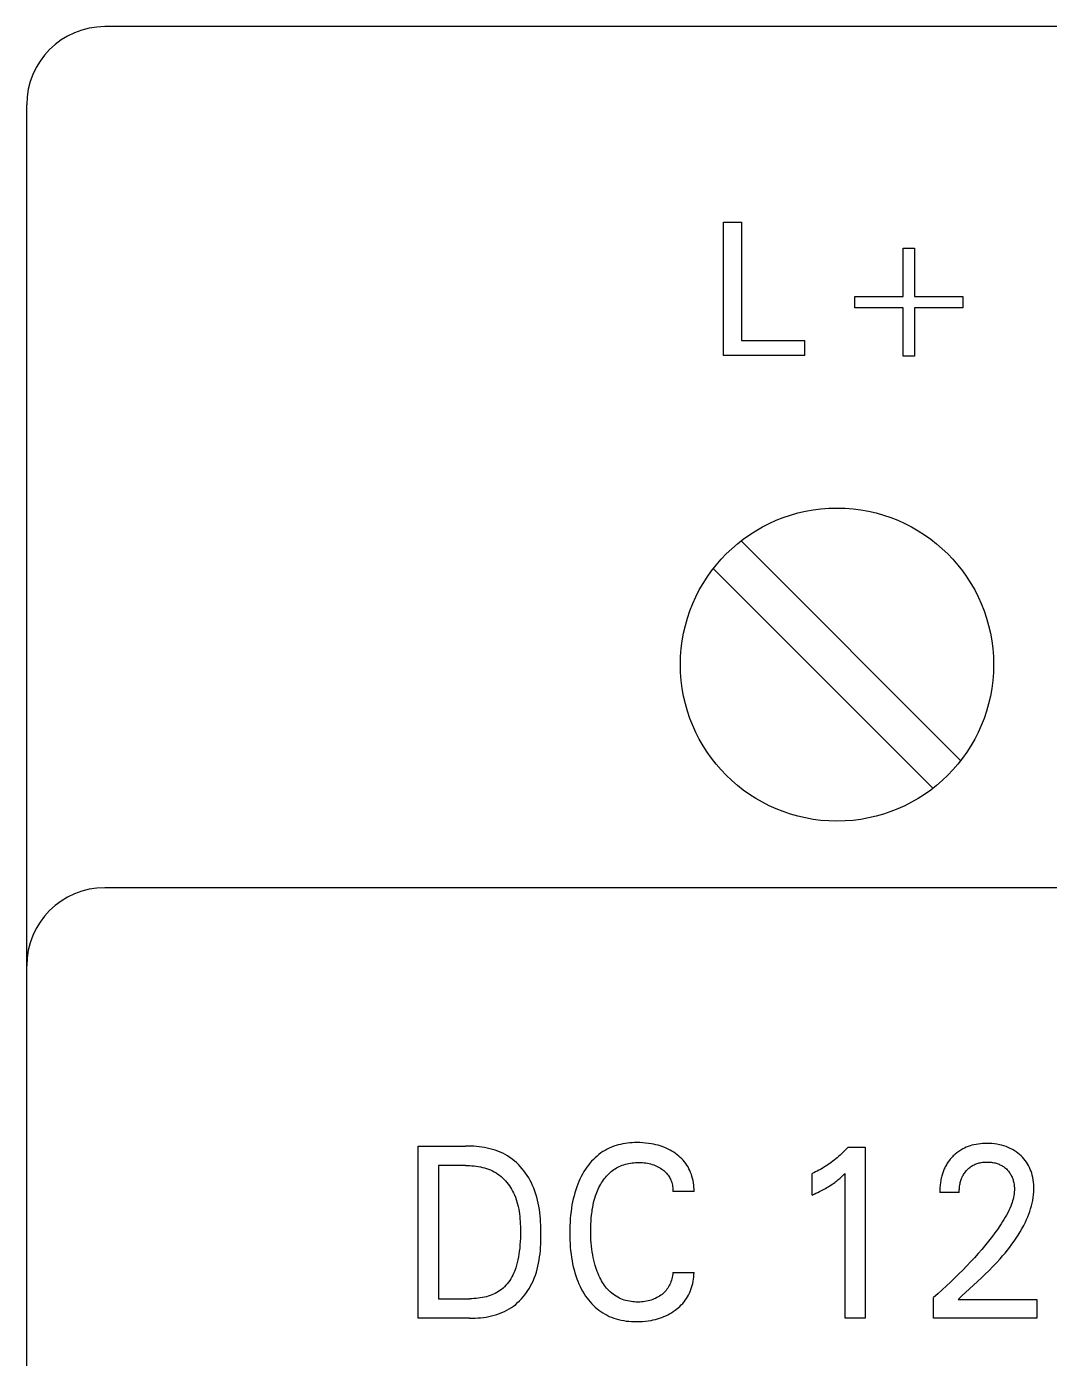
# Model space of a CAD drawing. Extents: x 0 to 420, y 0 to 297.
# Drawn here: x 136.8 to 149.86, y 236.66 to 253.67 of the extents above; entities that cross this region are included whole.
import ezdxf

# ---------------------------------------------------------------- set-up
doc = ezdxf.new("R2010")
doc.units = 0
doc.header["$LTSCALE"] = 23.1
doc.layers.add('10000_FRONT', color=7, linetype='CONTINUOUS')

msp = doc.modelspace()

# ---------------------------------------------------------------- linework, layer by layer
at = {"layer": '10000_FRONT', "color": 7, "linetype": 'CONTINUOUS'}
for p, q in [((207.298, 253.673), (137.798, 253.673)), ((136.798, 164.673), (136.798, 252.673)), ((145.698, 249.473), (145.698, 251.173)), ((145.698, 251.173), (145.93, 251.173)), ((145.93, 251.173), (145.93, 249.665)), ((147.992, 250.224), (147.992, 250.843)), ((147.992, 250.843), (148.136, 250.843)), ((148.136, 250.843), (148.136, 250.224)), ((147.374, 250.08), (147.374, 250.224)), ((147.374, 250.224), (147.992, 250.224)), ((148.136, 250.224), (148.754, 250.224)), ((148.754, 250.224), (148.754, 250.08)), ((147.992, 250.08), (147.374, 250.08)), ((147.992, 249.462), (147.992, 250.08)), ((148.136, 250.08), (148.136, 249.462)), ((148.754, 250.08), (148.136, 250.08)), ((145.93, 249.665), (146.733, 249.665)), ((146.733, 249.665), (146.733, 249.473)), ((146.733, 249.473), (145.698, 249.473)), ((148.136, 249.462), (147.992, 249.462)), ((148.727, 244.297), (145.922, 247.102)), ((145.569, 246.748), (148.373, 243.944)), ((207.298, 242.673), (137.798, 242.673)), ((141.798, 237.173), (141.798, 239.373)), ((141.798, 239.373), (142.404, 239.373)), ((142.438, 239.372), (142.404, 239.373)), ((142.473, 239.371), (142.438, 239.372)), ((142.508, 239.369), (142.473, 239.371)), ((142.543, 239.366), (142.508, 239.369)), ((142.578, 239.363), (142.543, 239.366)), ((144.297, 239.369), (144.268, 239.358)), ((144.326, 239.379), (144.297, 239.369)), ((144.355, 239.387), (144.326, 239.379)), ((144.384, 239.394), (144.355, 239.387)), ((144.413, 239.4), (144.384, 239.394)), ((144.442, 239.405), (144.413, 239.4)), ((144.472, 239.409), (144.442, 239.405)), ((144.501, 239.412), (144.472, 239.409)), ((144.531, 239.414), (144.501, 239.412)), ((144.561, 239.416), (144.531, 239.414)), ((144.591, 239.416), (144.561, 239.416)), ((144.628, 239.416), (144.591, 239.416)), ((144.666, 239.414), (144.628, 239.416)), ((144.704, 239.411), (144.666, 239.414)), ((144.741, 239.407), (144.704, 239.411)), ((144.778, 239.401), (144.741, 239.407)), ((144.806, 239.395), (144.778, 239.401)), ((144.834, 239.389), (144.806, 239.395)), ((144.862, 239.382), (144.834, 239.389)), ((144.889, 239.374), (144.862, 239.382)), ((144.917, 239.365), (144.889, 239.374)), ((148.824, 239.366), (148.8, 239.357)), ((148.848, 239.374), (148.824, 239.366)), ((148.872, 239.382), (148.848, 239.374)), ((148.897, 239.388), (148.872, 239.382)), ((148.924, 239.393), (148.897, 239.388)), ((148.951, 239.398), (148.924, 239.393)), ((148.979, 239.401), (148.951, 239.398)), ((149.006, 239.404), (148.979, 239.401)), ((149.034, 239.405), (149.006, 239.404)), ((149.062, 239.405), (149.034, 239.405)), ((149.094, 239.405), (149.062, 239.405)), ((149.126, 239.403), (149.094, 239.405)), ((149.159, 239.4), (149.126, 239.403)), ((149.191, 239.396), (149.159, 239.4)), ((149.223, 239.39), (149.191, 239.396)), ((149.251, 239.383), (149.223, 239.39)), ((149.28, 239.375), (149.251, 239.383)), ((149.308, 239.366), (149.28, 239.375)), ((149.335, 239.355), (149.308, 239.366)), ((142.612, 239.358), (142.578, 239.363)), ((142.647, 239.352), (142.612, 239.358)), ((142.681, 239.346), (142.647, 239.352)), ((142.715, 239.338), (142.681, 239.346)), ((142.749, 239.329), (142.715, 239.338)), ((142.782, 239.318), (142.749, 239.329)), ((142.815, 239.307), (142.782, 239.318)), ((142.847, 239.294), (142.815, 239.307)), ((142.878, 239.28), (142.847, 239.294)), ((142.909, 239.264), (142.878, 239.28)), ((142.939, 239.247), (142.909, 239.264)), ((142.969, 239.228), (142.939, 239.247)), ((142.998, 239.207), (142.969, 239.228)), ((143.026, 239.185), (142.998, 239.207)), ((144.036, 239.201), (144.014, 239.178)), ((144.059, 239.224), (144.036, 239.201)), ((144.083, 239.245), (144.059, 239.224)), ((144.108, 239.265), (144.083, 239.245)), ((144.133, 239.284), (144.108, 239.265)), ((144.158, 239.301), (144.133, 239.284)), ((144.185, 239.317), (144.158, 239.301)), ((144.212, 239.332), (144.185, 239.317)), ((144.24, 239.345), (144.212, 239.332)), ((144.268, 239.358), (144.24, 239.345)), ((144.943, 239.355), (144.917, 239.365)), ((144.968, 239.344), (144.943, 239.355)), ((144.993, 239.333), (144.968, 239.344)), ((145.017, 239.32), (144.993, 239.333)), ((145.04, 239.307), (145.017, 239.32)), ((145.063, 239.293), (145.04, 239.307)), ((145.086, 239.278), (145.063, 239.293)), ((145.107, 239.262), (145.086, 239.278)), ((145.127, 239.245), (145.107, 239.262)), ((145.147, 239.228), (145.127, 239.245)), ((145.166, 239.209), (145.147, 239.228)), ((145.184, 239.19), (145.166, 239.209)), ((147.132, 239.208), (147.113, 239.193)), ((147.15, 239.224), (147.132, 239.208)), ((147.168, 239.24), (147.15, 239.224)), ((147.187, 239.256), (147.168, 239.24)), ((147.205, 239.273), (147.187, 239.256)), ((147.222, 239.289), (147.205, 239.273)), ((147.24, 239.307), (147.222, 239.289)), ((147.257, 239.324), (147.24, 239.307)), ((147.274, 239.342), (147.257, 239.324)), ((147.29, 239.36), (147.274, 239.342)), ((147.29, 239.36), (147.507, 239.36)), ((147.507, 239.36), (147.507, 237.173)), ((148.595, 239.204), (148.586, 239.192)), ((148.604, 239.215), (148.595, 239.204)), ((148.614, 239.225), (148.604, 239.215)), ((148.624, 239.236), (148.614, 239.225)), ((148.634, 239.246), (148.624, 239.236)), ((148.645, 239.257), (148.634, 239.246)), ((148.656, 239.267), (148.645, 239.257)), ((148.679, 239.286), (148.656, 239.267)), ((148.703, 239.303), (148.679, 239.286)), ((148.728, 239.32), (148.703, 239.303)), ((148.754, 239.335), (148.728, 239.32)), ((148.777, 239.346), (148.754, 239.335)), ((148.8, 239.357), (148.777, 239.346)), ((149.362, 239.343), (149.335, 239.355)), ((149.388, 239.33), (149.362, 239.343)), ((149.412, 239.316), (149.388, 239.33)), ((149.436, 239.3), (149.412, 239.316)), ((149.459, 239.283), (149.436, 239.3)), ((149.481, 239.265), (149.459, 239.283)), ((149.5, 239.248), (149.481, 239.265)), ((149.518, 239.229), (149.5, 239.248)), ((149.536, 239.21), (149.518, 239.229)), ((149.552, 239.189), (149.536, 239.21)), ((142.059, 239.123), (142.059, 237.422)), ((142.404, 239.123), (142.059, 239.123)), ((142.404, 239.123), (142.431, 239.123)), ((142.431, 239.123), (142.458, 239.122)), ((142.458, 239.122), (142.485, 239.12)), ((142.485, 239.12), (142.512, 239.118)), ((142.512, 239.118), (142.539, 239.115)), ((142.539, 239.115), (142.566, 239.111)), ((142.566, 239.111), (142.593, 239.106)), ((142.593, 239.106), (142.619, 239.1)), ((142.619, 239.1), (142.646, 239.093)), ((142.646, 239.093), (142.672, 239.085)), ((142.672, 239.085), (142.697, 239.076)), ((142.697, 239.076), (142.722, 239.067)), ((142.722, 239.067), (142.747, 239.056)), ((142.747, 239.056), (142.77, 239.043)), ((142.77, 239.043), (142.794, 239.03)), ((142.794, 239.03), (142.815, 239.015)), ((143.053, 239.161), (143.026, 239.185)), ((143.078, 239.136), (143.053, 239.161)), ((143.103, 239.11), (143.078, 239.136)), ((143.127, 239.083), (143.103, 239.11)), ((143.149, 239.055), (143.127, 239.083)), ((143.171, 239.026), (143.149, 239.055)), ((143.191, 238.996), (143.171, 239.026)), ((143.916, 239.046), (143.898, 239.015)), ((143.935, 239.076), (143.916, 239.046)), ((143.954, 239.103), (143.935, 239.076)), ((143.973, 239.129), (143.954, 239.103)), ((143.993, 239.154), (143.973, 239.129)), ((144.014, 239.178), (143.993, 239.154)), ((144.233, 239.019), (144.249, 239.033)), ((144.249, 239.033), (144.265, 239.047)), ((144.265, 239.047), (144.281, 239.06)), ((144.281, 239.06), (144.297, 239.071)), ((144.297, 239.071), (144.314, 239.082)), ((144.314, 239.082), (144.332, 239.093)), ((144.332, 239.093), (144.349, 239.102)), ((144.349, 239.102), (144.367, 239.111)), ((144.367, 239.111), (144.386, 239.119)), ((144.386, 239.119), (144.405, 239.127)), ((144.405, 239.127), (144.424, 239.133)), ((144.424, 239.133), (144.445, 239.14)), ((144.445, 239.14), (144.466, 239.145)), ((144.466, 239.145), (144.487, 239.15)), ((144.487, 239.15), (144.509, 239.154)), ((144.509, 239.154), (144.53, 239.157)), ((144.53, 239.157), (144.552, 239.159)), ((144.552, 239.159), (144.574, 239.161)), ((144.574, 239.161), (144.596, 239.162)), ((144.596, 239.162), (144.618, 239.162)), ((144.618, 239.162), (144.64, 239.162)), ((144.64, 239.162), (144.662, 239.161)), ((144.662, 239.161), (144.684, 239.159)), ((144.684, 239.159), (144.706, 239.156)), ((144.706, 239.156), (144.728, 239.153)), ((144.728, 239.153), (144.748, 239.149)), ((144.748, 239.149), (144.768, 239.144)), ((144.768, 239.144), (144.787, 239.138)), ((144.787, 239.138), (144.807, 239.132)), ((144.807, 239.132), (144.826, 239.125)), ((144.826, 239.125), (144.844, 239.117)), ((144.844, 239.117), (144.861, 239.108)), ((144.861, 239.108), (144.878, 239.099)), ((144.878, 239.099), (144.895, 239.089)), ((144.895, 239.089), (144.911, 239.078)), ((144.911, 239.078), (144.923, 239.069)), ((144.923, 239.069), (144.936, 239.059)), ((144.936, 239.059), (144.948, 239.048)), ((144.948, 239.048), (144.959, 239.037)), ((144.959, 239.037), (144.97, 239.026)), ((144.97, 239.026), (144.98, 239.014)), ((145.201, 239.17), (145.184, 239.19)), ((145.217, 239.149), (145.201, 239.17)), ((145.231, 239.128), (145.217, 239.149)), ((145.245, 239.106), (145.231, 239.128)), ((145.257, 239.083), (145.245, 239.106)), ((145.268, 239.06), (145.257, 239.083)), ((145.278, 239.036), (145.268, 239.06)), ((145.288, 239.011), (145.278, 239.036)), ((146.853, 239.032), (146.832, 239.022)), ((146.874, 239.042), (146.853, 239.032)), ((146.895, 239.052), (146.874, 239.042)), ((146.916, 239.063), (146.895, 239.052)), ((146.937, 239.075), (146.916, 239.063)), ((146.957, 239.086), (146.937, 239.075)), ((146.977, 239.098), (146.957, 239.086)), ((146.997, 239.111), (146.977, 239.098)), ((147.017, 239.124), (146.997, 239.111)), ((147.037, 239.137), (147.017, 239.124)), ((147.056, 239.151), (147.037, 239.137)), ((147.075, 239.164), (147.056, 239.151)), ((147.094, 239.179), (147.075, 239.164)), ((147.113, 239.193), (147.094, 239.179)), ((148.499, 239.031), (148.495, 239.017)), ((148.504, 239.044), (148.499, 239.031)), ((148.508, 239.057), (148.504, 239.044)), ((148.514, 239.07), (148.508, 239.057)), ((148.519, 239.082), (148.514, 239.07)), ((148.525, 239.095), (148.519, 239.082)), ((148.531, 239.107), (148.525, 239.095)), ((148.538, 239.12), (148.531, 239.107)), ((148.545, 239.132), (148.538, 239.12)), ((148.552, 239.145), (148.545, 239.132)), ((148.56, 239.157), (148.552, 239.145)), ((148.568, 239.169), (148.56, 239.157)), ((148.577, 239.181), (148.568, 239.169)), ((148.586, 239.192), (148.577, 239.181)), ((148.772, 239.021), (148.78, 239.032)), ((148.78, 239.032), (148.788, 239.043)), ((148.788, 239.043), (148.797, 239.054)), ((148.797, 239.054), (148.806, 239.064)), ((148.806, 239.064), (148.815, 239.073)), ((148.815, 239.073), (148.825, 239.083)), ((148.825, 239.083), (148.834, 239.091)), ((148.834, 239.091), (148.845, 239.1)), ((148.845, 239.1), (148.855, 239.108)), ((148.855, 239.108), (148.866, 239.115)), ((148.866, 239.115), (148.877, 239.122)), ((148.877, 239.122), (148.889, 239.128)), ((148.889, 239.128), (148.901, 239.134)), ((148.901, 239.134), (148.913, 239.14)), ((148.913, 239.14), (148.925, 239.145)), ((148.925, 239.145), (148.937, 239.149)), ((148.937, 239.149), (148.95, 239.153)), ((148.95, 239.153), (148.963, 239.157)), ((148.963, 239.157), (148.977, 239.16)), ((148.977, 239.16), (148.991, 239.163)), ((148.991, 239.163), (149.005, 239.165)), ((149.005, 239.165), (149.019, 239.166)), ((149.019, 239.166), (149.033, 239.167)), ((149.033, 239.167), (149.047, 239.168)), ((149.047, 239.168), (149.062, 239.168)), ((149.062, 239.168), (149.075, 239.168)), ((149.075, 239.168), (149.089, 239.168)), ((149.089, 239.168), (149.103, 239.167)), ((149.103, 239.167), (149.117, 239.165)), ((149.117, 239.165), (149.131, 239.164)), ((149.131, 239.164), (149.144, 239.161)), ((149.144, 239.161), (149.158, 239.159)), ((149.158, 239.159), (149.17, 239.156)), ((149.17, 239.156), (149.183, 239.152)), ((149.183, 239.152), (149.195, 239.148)), ((149.195, 239.148), (149.207, 239.144)), ((149.207, 239.144), (149.218, 239.14)), ((149.218, 239.14), (149.23, 239.134)), ((149.23, 239.134), (149.241, 239.129)), ((149.241, 239.129), (149.252, 239.123)), ((149.252, 239.123), (149.263, 239.117)), ((149.263, 239.117), (149.273, 239.11)), ((149.273, 239.11), (149.283, 239.103)), ((149.283, 239.103), (149.293, 239.096)), ((149.293, 239.096), (149.302, 239.088)), ((149.302, 239.088), (149.311, 239.08)), ((149.311, 239.08), (149.321, 239.07)), ((149.321, 239.07), (149.33, 239.061)), ((149.33, 239.061), (149.338, 239.051)), ((149.338, 239.051), (149.347, 239.04)), ((149.347, 239.04), (149.354, 239.03)), ((149.354, 239.03), (149.362, 239.019)), ((149.568, 239.168), (149.552, 239.189)), ((149.582, 239.147), (149.568, 239.168)), ((149.595, 239.123), (149.582, 239.147)), ((149.607, 239.1), (149.595, 239.123)), ((149.617, 239.075), (149.607, 239.1)), ((149.627, 239.05), (149.617, 239.075)), ((149.635, 239.025), (149.627, 239.05)), ((142.815, 239.015), (142.837, 239)), ((142.837, 239), (142.857, 238.984)), ((142.857, 238.984), (142.877, 238.966)), ((142.877, 238.966), (142.895, 238.947)), ((142.895, 238.947), (142.913, 238.928)), ((142.913, 238.928), (142.931, 238.908)), ((142.931, 238.908), (142.947, 238.887)), ((142.947, 238.887), (142.963, 238.865)), ((142.963, 238.865), (142.977, 238.843)), ((143.21, 238.965), (143.191, 238.996)), ((143.228, 238.934), (143.21, 238.965)), ((143.245, 238.902), (143.228, 238.934)), ((143.26, 238.87), (143.245, 238.902)), ((143.276, 238.833), (143.26, 238.87)), ((143.837, 238.885), (143.824, 238.852)), ((143.85, 238.918), (143.837, 238.885)), ((143.865, 238.951), (143.85, 238.918)), ((143.881, 238.983), (143.865, 238.951)), ((143.898, 239.015), (143.881, 238.983)), ((144.108, 238.843), (144.119, 238.863)), ((144.119, 238.863), (144.13, 238.884)), ((144.13, 238.884), (144.142, 238.903)), ((144.142, 238.903), (144.153, 238.921)), ((144.153, 238.921), (144.165, 238.939)), ((144.165, 238.939), (144.177, 238.956)), ((144.177, 238.956), (144.191, 238.972)), ((144.191, 238.972), (144.204, 238.989)), ((144.204, 238.989), (144.219, 239.004)), ((144.219, 239.004), (144.233, 239.019)), ((144.98, 239.014), (144.99, 239.002)), ((144.99, 239.002), (144.999, 238.989)), ((144.999, 238.989), (145.007, 238.976)), ((145.007, 238.976), (145.014, 238.962)), ((145.014, 238.962), (145.021, 238.949)), ((145.021, 238.949), (145.027, 238.935)), ((145.027, 238.935), (145.033, 238.92)), ((145.033, 238.92), (145.037, 238.905)), ((145.037, 238.905), (145.042, 238.889)), ((145.042, 238.889), (145.046, 238.873)), ((145.046, 238.873), (145.049, 238.856)), ((145.049, 238.856), (145.051, 238.84)), ((145.296, 238.987), (145.288, 239.011)), ((145.303, 238.959), (145.296, 238.987)), ((145.309, 238.931), (145.303, 238.959)), ((145.314, 238.903), (145.309, 238.931)), ((145.318, 238.874), (145.314, 238.903)), ((145.321, 238.846), (145.318, 238.874)), ((146.832, 238.747), (146.832, 239.022)), ((147.034, 238.852), (147.05, 238.862)), ((147.05, 238.862), (147.068, 238.873)), ((147.068, 238.873), (147.085, 238.884)), ((147.085, 238.884), (147.102, 238.896)), ((147.102, 238.896), (147.119, 238.908)), ((147.119, 238.908), (147.135, 238.921)), ((147.135, 238.921), (147.147, 238.93)), ((147.147, 238.93), (147.159, 238.939)), ((147.159, 238.939), (147.171, 238.949)), ((147.171, 238.949), (147.184, 238.96)), ((147.184, 238.96), (147.197, 238.971)), ((147.197, 238.971), (147.21, 238.982)), ((147.21, 238.982), (147.223, 238.995)), ((147.223, 238.995), (147.237, 239.007)), ((147.237, 239.007), (147.251, 239.02)), ((147.251, 237.173), (147.251, 239.02)), ((148.464, 238.863), (148.463, 238.846)), ((148.466, 238.88), (148.464, 238.863)), ((148.468, 238.897), (148.466, 238.88)), ((148.47, 238.913), (148.468, 238.897)), ((148.473, 238.93), (148.47, 238.913)), ((148.476, 238.947), (148.473, 238.93)), ((148.48, 238.964), (148.476, 238.947)), ((148.483, 238.977), (148.48, 238.964)), ((148.487, 238.991), (148.483, 238.977)), ((148.49, 239.004), (148.487, 238.991)), ((148.495, 239.017), (148.49, 239.004)), ((148.712, 238.843), (148.714, 238.859)), ((148.714, 238.859), (148.717, 238.875)), ((148.717, 238.875), (148.72, 238.891)), ((148.72, 238.891), (148.723, 238.905)), ((148.723, 238.905), (148.726, 238.919)), ((148.726, 238.919), (148.731, 238.933)), ((148.731, 238.933), (148.735, 238.946)), ((148.735, 238.946), (148.74, 238.96)), ((148.74, 238.96), (148.746, 238.973)), ((148.746, 238.973), (148.752, 238.986)), ((148.752, 238.986), (148.758, 238.998)), ((148.758, 238.998), (148.765, 239.01)), ((148.765, 239.01), (148.772, 239.021)), ((149.362, 239.019), (149.368, 239.007)), ((149.368, 239.007), (149.374, 238.997)), ((149.374, 238.997), (149.379, 238.986)), ((149.379, 238.986), (149.384, 238.975)), ((149.384, 238.975), (149.389, 238.964)), ((149.389, 238.964), (149.393, 238.952)), ((149.393, 238.952), (149.397, 238.941)), ((149.397, 238.941), (149.4, 238.929)), ((149.4, 238.929), (149.403, 238.917)), ((149.403, 238.917), (149.406, 238.902)), ((149.406, 238.902), (149.409, 238.887)), ((149.409, 238.887), (149.411, 238.872)), ((149.411, 238.872), (149.413, 238.856)), ((149.413, 238.856), (149.414, 238.841)), ((149.642, 238.999), (149.635, 239.025)), ((149.649, 238.97), (149.642, 238.999)), ((149.654, 238.941), (149.649, 238.97)), ((149.658, 238.911), (149.654, 238.941)), ((149.661, 238.882), (149.658, 238.911)), ((149.662, 238.852), (149.661, 238.882)), ((142.977, 238.843), (142.991, 238.821)), ((142.991, 238.821), (143.004, 238.797)), ((143.004, 238.797), (143.016, 238.774)), ((143.016, 238.774), (143.027, 238.75)), ((143.027, 238.75), (143.04, 238.72)), ((143.04, 238.72), (143.051, 238.69)), ((143.051, 238.69), (143.06, 238.66)), ((143.29, 238.795), (143.276, 238.833)), ((143.303, 238.757), (143.29, 238.795)), ((143.314, 238.719), (143.303, 238.757)), ((143.324, 238.681), (143.314, 238.719)), ((143.779, 238.698), (143.771, 238.659)), ((143.789, 238.737), (143.779, 238.698)), ((143.799, 238.776), (143.789, 238.737)), ((143.811, 238.814), (143.799, 238.776)), ((143.824, 238.852), (143.811, 238.814)), ((144.048, 238.68), (144.056, 238.708)), ((144.056, 238.708), (144.065, 238.736)), ((144.065, 238.736), (144.072, 238.758)), ((144.072, 238.758), (144.08, 238.78)), ((144.08, 238.78), (144.089, 238.801)), ((144.089, 238.801), (144.098, 238.822)), ((144.098, 238.822), (144.108, 238.843)), ((145.051, 238.84), (145.052, 238.823)), ((145.052, 238.823), (145.053, 238.806)), ((145.053, 238.806), (145.053, 238.79)), ((145.322, 238.79), (145.053, 238.79)), ((145.322, 238.818), (145.321, 238.846)), ((145.322, 238.79), (145.322, 238.818)), ((146.832, 238.747), (146.855, 238.758)), ((146.855, 238.758), (146.879, 238.769)), ((146.879, 238.769), (146.902, 238.781)), ((146.902, 238.781), (146.926, 238.792)), ((146.926, 238.792), (146.949, 238.804)), ((146.949, 238.804), (146.966, 238.813)), ((146.966, 238.813), (146.983, 238.822)), ((146.983, 238.822), (147, 238.832)), ((147, 238.832), (147.017, 238.842)), ((147.017, 238.842), (147.034, 238.852)), ((148.462, 238.829), (148.461, 238.812)), ((148.461, 238.812), (148.461, 238.795)), ((148.461, 238.795), (148.461, 238.779)), ((148.709, 238.779), (148.461, 238.779)), ((148.463, 238.846), (148.462, 238.829)), ((148.709, 238.795), (148.71, 238.811)), ((148.709, 238.779), (148.709, 238.795)), ((148.71, 238.811), (148.711, 238.827)), ((148.711, 238.827), (148.712, 238.843)), ((149.397, 238.695), (149.391, 238.672)), ((149.403, 238.717), (149.397, 238.695)), ((149.407, 238.74), (149.403, 238.717)), ((149.411, 238.763), (149.407, 238.74)), ((149.413, 238.787), (149.411, 238.763)), ((149.414, 238.81), (149.413, 238.787)), ((149.414, 238.841), (149.414, 238.825)), ((149.414, 238.825), (149.414, 238.81)), ((149.648, 238.678), (149.654, 238.714)), ((149.654, 238.714), (149.658, 238.75)), ((149.658, 238.75), (149.661, 238.786)), ((149.661, 238.786), (149.662, 238.822)), ((149.662, 238.822), (149.662, 238.852)), ((143.06, 238.66), (143.069, 238.63)), ((143.069, 238.63), (143.076, 238.599)), ((143.076, 238.599), (143.083, 238.568)), ((143.083, 238.568), (143.088, 238.537)), ((143.088, 238.537), (143.093, 238.505)), ((143.333, 238.642), (143.324, 238.681)), ((143.34, 238.603), (143.333, 238.642)), ((143.347, 238.563), (143.34, 238.603)), ((143.352, 238.523), (143.347, 238.563)), ((143.357, 238.483), (143.352, 238.523)), ((143.751, 238.535), (143.746, 238.49)), ((143.757, 238.58), (143.751, 238.535)), ((143.763, 238.62), (143.757, 238.58)), ((143.771, 238.659), (143.763, 238.62)), ((144.016, 238.511), (144.019, 238.535)), ((144.019, 238.535), (144.023, 238.564)), ((144.023, 238.564), (144.028, 238.593)), ((144.028, 238.593), (144.034, 238.622)), ((144.034, 238.622), (144.04, 238.651)), ((144.04, 238.651), (144.048, 238.68)), ((149.328, 238.518), (149.313, 238.49)), ((149.342, 238.547), (149.328, 238.518)), ((149.355, 238.576), (149.342, 238.547)), ((149.368, 238.606), (149.355, 238.576)), ((149.376, 238.628), (149.368, 238.606)), ((149.384, 238.65), (149.376, 238.628)), ((149.391, 238.672), (149.384, 238.65)), ((149.598, 238.503), (149.61, 238.538)), ((149.61, 238.538), (149.621, 238.572)), ((149.621, 238.572), (149.631, 238.608)), ((149.631, 238.608), (149.64, 238.643)), ((149.64, 238.643), (149.648, 238.678)), ((143.093, 238.505), (143.096, 238.474)), ((143.096, 238.474), (143.099, 238.442)), ((143.099, 238.442), (143.102, 238.41)), ((143.102, 238.41), (143.103, 238.378)), ((143.103, 238.378), (143.104, 238.346)), ((143.104, 238.346), (143.105, 238.315)), ((143.36, 238.443), (143.357, 238.483)), ((143.363, 238.403), (143.36, 238.443)), ((143.365, 238.362), (143.363, 238.403)), ((143.366, 238.322), (143.365, 238.362)), ((143.736, 238.354), (143.735, 238.308)), ((143.738, 238.399), (143.736, 238.354)), ((143.741, 238.445), (143.738, 238.399)), ((143.746, 238.49), (143.741, 238.445)), ((144.004, 238.336), (144.005, 238.374)), ((144.005, 238.374), (144.007, 238.412)), ((144.007, 238.412), (144.009, 238.45)), ((144.009, 238.45), (144.013, 238.488)), ((144.013, 238.488), (144.016, 238.511)), ((149.229, 238.353), (149.198, 238.308)), ((149.246, 238.38), (149.229, 238.353)), ((149.264, 238.407), (149.246, 238.38)), ((149.281, 238.434), (149.264, 238.407)), ((149.297, 238.462), (149.281, 238.434)), ((149.313, 238.49), (149.297, 238.462)), ((149.511, 238.317), (149.534, 238.359)), ((149.534, 238.359), (149.555, 238.402)), ((149.555, 238.402), (149.57, 238.436)), ((149.57, 238.436), (149.584, 238.469)), ((149.584, 238.469), (149.598, 238.503)), ((143.104, 238.197), (143.102, 238.154)), ((143.105, 238.24), (143.104, 238.197)), ((143.105, 238.315), (143.105, 238.283)), ((143.105, 238.283), (143.105, 238.24)), ((143.367, 238.281), (143.366, 238.322)), ((143.366, 238.159), (143.367, 238.2)), ((143.367, 238.241), (143.367, 238.281)), ((143.367, 238.2), (143.367, 238.241)), ((143.735, 238.308), (143.735, 238.263)), ((143.735, 238.263), (143.735, 238.217)), ((143.735, 238.217), (143.736, 238.172)), ((144.003, 238.298), (144.004, 238.336)), ((144.004, 238.258), (144.003, 238.298)), ((144.005, 238.217), (144.004, 238.258)), ((144.006, 238.176), (144.005, 238.217)), ((144.009, 238.136), (144.006, 238.176)), ((149.1, 238.178), (149.066, 238.135)), ((149.133, 238.221), (149.1, 238.178)), ((149.166, 238.264), (149.133, 238.221)), ((149.198, 238.308), (149.166, 238.264)), ((149.411, 238.156), (149.438, 238.195)), ((149.438, 238.195), (149.463, 238.235)), ((149.463, 238.235), (149.488, 238.276)), ((149.488, 238.276), (149.511, 238.317)), ((143.09, 238.026), (143.085, 237.991)), ((143.095, 238.069), (143.09, 238.026)), ((143.099, 238.111), (143.095, 238.069)), ((143.102, 238.154), (143.099, 238.111)), ((143.355, 237.997), (143.359, 238.037)), ((143.359, 238.037), (143.362, 238.078)), ((143.362, 238.078), (143.364, 238.118)), ((143.364, 238.118), (143.366, 238.159)), ((143.736, 238.172), (143.738, 238.127)), ((143.738, 238.127), (143.742, 238.082)), ((143.742, 238.082), (143.746, 238.037)), ((143.746, 238.037), (143.751, 237.992)), ((144.013, 238.095), (144.009, 238.136)), ((144.017, 238.055), (144.013, 238.095)), ((144.022, 238.019), (144.017, 238.055)), ((144.028, 237.984), (144.022, 238.019)), ((148.996, 238.052), (148.95, 237.998)), ((149.032, 238.094), (148.996, 238.052)), ((149.066, 238.135), (149.032, 238.094)), ((149.295, 238.005), (149.325, 238.042)), ((149.325, 238.042), (149.354, 238.079)), ((149.354, 238.079), (149.383, 238.117)), ((149.383, 238.117), (149.411, 238.156)), ((143.055, 237.851), (143.044, 237.817)), ((143.064, 237.886), (143.055, 237.851)), ((143.072, 237.921), (143.064, 237.886)), ((143.079, 237.956), (143.072, 237.921)), ((143.085, 237.991), (143.079, 237.956)), ((143.319, 237.799), (143.329, 237.838)), ((143.329, 237.838), (143.337, 237.877)), ((143.337, 237.877), (143.345, 237.917)), ((143.345, 237.917), (143.35, 237.957)), ((143.35, 237.957), (143.355, 237.997)), ((143.751, 237.992), (143.757, 237.947)), ((143.757, 237.947), (143.764, 237.908)), ((143.764, 237.908), (143.771, 237.869)), ((143.771, 237.869), (143.78, 237.83)), ((144.034, 237.949), (144.028, 237.984)), ((144.042, 237.914), (144.034, 237.949)), ((144.05, 237.88), (144.042, 237.914)), ((144.06, 237.845), (144.05, 237.88)), ((144.068, 237.819), (144.06, 237.845)), ((148.806, 237.842), (148.756, 237.789)), ((148.855, 237.893), (148.806, 237.842)), ((148.903, 237.946), (148.855, 237.893)), ((148.95, 237.998), (148.903, 237.946)), ((149.138, 237.832), (149.186, 237.882)), ((149.186, 237.882), (149.232, 237.933)), ((149.232, 237.933), (149.264, 237.968)), ((149.264, 237.968), (149.295, 238.005)), ((142.982, 237.678), (142.968, 237.656)), ((142.995, 237.7), (142.982, 237.678)), ((143.006, 237.722), (142.995, 237.7)), ((143.017, 237.746), (143.006, 237.722)), ((143.027, 237.769), (143.017, 237.746)), ((143.036, 237.793), (143.027, 237.769)), ((143.044, 237.817), (143.036, 237.793)), ((143.266, 237.647), (143.282, 237.685)), ((143.282, 237.685), (143.296, 237.722)), ((143.296, 237.722), (143.308, 237.76)), ((143.308, 237.76), (143.319, 237.799)), ((143.78, 237.83), (143.789, 237.792)), ((143.789, 237.792), (143.8, 237.754)), ((143.8, 237.754), (143.811, 237.716)), ((143.811, 237.716), (143.824, 237.678)), ((143.824, 237.678), (143.837, 237.645)), ((144.077, 237.794), (144.068, 237.819)), ((144.086, 237.768), (144.077, 237.794)), ((144.096, 237.743), (144.086, 237.768)), ((144.107, 237.719), (144.096, 237.743)), ((144.118, 237.694), (144.107, 237.719)), ((144.131, 237.67), (144.118, 237.694)), ((144.142, 237.65), (144.131, 237.67)), ((145.039, 237.677), (145.033, 237.658)), ((145.044, 237.697), (145.039, 237.677)), ((145.048, 237.716), (145.044, 237.697)), ((145.051, 237.736), (145.048, 237.716)), ((145.053, 237.756), (145.051, 237.736)), ((145.053, 237.756), (145.322, 237.756)), ((145.311, 237.645), (145.316, 237.673)), ((145.316, 237.673), (145.319, 237.7)), ((145.319, 237.7), (145.321, 237.728)), ((145.321, 237.728), (145.322, 237.756)), ((148.654, 237.687), (148.602, 237.636)), ((148.705, 237.738), (148.654, 237.687)), ((148.756, 237.789), (148.705, 237.738)), ((148.942, 237.641), (148.992, 237.688)), ((148.992, 237.688), (149.041, 237.736)), ((149.041, 237.736), (149.09, 237.784)), ((149.09, 237.784), (149.138, 237.832)), ((142.802, 237.501), (142.782, 237.49)), ((142.823, 237.513), (142.802, 237.501)), ((142.842, 237.526), (142.823, 237.513)), ((142.863, 237.542), (142.842, 237.526)), ((142.883, 237.558), (142.863, 237.542)), ((142.902, 237.576), (142.883, 237.558)), ((142.92, 237.595), (142.902, 237.576)), ((142.937, 237.614), (142.92, 237.595)), ((142.953, 237.635), (142.937, 237.614)), ((142.968, 237.656), (142.953, 237.635)), ((143.161, 237.473), (143.181, 237.5)), ((143.181, 237.5), (143.201, 237.528)), ((143.201, 237.528), (143.219, 237.557)), ((143.219, 237.557), (143.235, 237.587)), ((143.235, 237.587), (143.251, 237.617)), ((143.251, 237.617), (143.266, 237.647)), ((143.837, 237.645), (143.851, 237.612)), ((143.851, 237.612), (143.866, 237.58)), ((143.866, 237.58), (143.882, 237.548)), ((143.882, 237.548), (143.899, 237.517)), ((143.899, 237.517), (143.917, 237.486)), ((144.153, 237.631), (144.142, 237.65)), ((144.165, 237.612), (144.153, 237.631)), ((144.178, 237.593), (144.165, 237.612)), ((144.192, 237.575), (144.178, 237.593)), ((144.206, 237.558), (144.192, 237.575)), ((144.221, 237.541), (144.206, 237.558)), ((144.236, 237.525), (144.221, 237.541)), ((144.252, 237.509), (144.236, 237.525)), ((144.27, 237.494), (144.252, 237.509)), ((144.94, 237.502), (144.927, 237.49)), ((144.952, 237.515), (144.94, 237.502)), ((144.964, 237.529), (144.952, 237.515)), ((144.975, 237.543), (144.964, 237.529)), ((144.986, 237.558), (144.975, 237.543)), ((144.996, 237.573), (144.986, 237.558)), ((145.005, 237.589), (144.996, 237.573)), ((145.013, 237.605), (145.005, 237.589)), ((145.02, 237.622), (145.013, 237.605)), ((145.027, 237.639), (145.02, 237.622)), ((145.033, 237.658), (145.027, 237.639)), ((145.263, 237.492), (145.273, 237.515)), ((145.273, 237.515), (145.283, 237.539)), ((145.283, 237.539), (145.291, 237.564)), ((145.291, 237.564), (145.299, 237.591)), ((145.299, 237.591), (145.306, 237.618)), ((145.306, 237.618), (145.311, 237.645)), ((148.493, 237.535), (148.438, 237.485)), ((148.548, 237.585), (148.493, 237.535)), ((148.602, 237.636), (148.548, 237.585)), ((148.743, 237.458), (148.842, 237.549)), ((148.842, 237.549), (148.892, 237.595)), ((148.892, 237.595), (148.942, 237.641)), ((142.059, 237.422), (142.457, 237.422)), ((142.484, 237.422), (142.457, 237.422)), ((142.511, 237.424), (142.484, 237.422)), ((142.538, 237.425), (142.511, 237.424)), ((142.565, 237.428), (142.538, 237.425)), ((142.592, 237.432), (142.565, 237.428)), ((142.619, 237.436), (142.592, 237.432)), ((142.645, 237.442), (142.619, 237.436)), ((142.672, 237.448), (142.645, 237.442)), ((142.694, 237.455), (142.672, 237.448)), ((142.717, 237.462), (142.694, 237.455)), ((142.739, 237.471), (142.717, 237.462)), ((142.76, 237.48), (142.739, 237.471)), ((142.782, 237.49), (142.76, 237.48)), ((142.99, 237.309), (143.017, 237.329)), ((143.017, 237.329), (143.044, 237.35)), ((143.044, 237.35), (143.069, 237.372)), ((143.069, 237.372), (143.094, 237.396)), ((143.094, 237.396), (143.117, 237.42)), ((143.117, 237.42), (143.14, 237.446)), ((143.14, 237.446), (143.161, 237.473)), ((143.917, 237.486), (143.937, 237.456)), ((143.937, 237.456), (143.955, 237.431)), ((143.955, 237.431), (143.974, 237.406)), ((143.974, 237.406), (143.994, 237.382)), ((143.994, 237.382), (144.015, 237.358)), ((144.015, 237.358), (144.037, 237.336)), ((144.037, 237.336), (144.06, 237.314)), ((144.288, 237.479), (144.27, 237.494)), ((144.307, 237.466), (144.288, 237.479)), ((144.327, 237.453), (144.307, 237.466)), ((144.347, 237.441), (144.327, 237.453)), ((144.368, 237.431), (144.347, 237.441)), ((144.389, 237.421), (144.368, 237.431)), ((144.41, 237.412), (144.389, 237.421)), ((144.431, 237.405), (144.41, 237.412)), ((144.453, 237.399), (144.431, 237.405)), ((144.474, 237.394), (144.453, 237.399)), ((144.496, 237.389), (144.474, 237.394)), ((144.517, 237.386), (144.496, 237.389)), ((144.539, 237.383), (144.517, 237.386)), ((144.561, 237.381), (144.539, 237.383)), ((144.583, 237.38), (144.561, 237.381)), ((144.606, 237.38), (144.583, 237.38)), ((144.628, 237.38), (144.606, 237.38)), ((144.65, 237.381), (144.628, 237.38)), ((144.672, 237.383), (144.65, 237.381)), ((144.694, 237.386), (144.672, 237.383)), ((144.716, 237.39), (144.694, 237.386)), ((144.736, 237.394), (144.716, 237.39)), ((144.756, 237.399), (144.736, 237.394)), ((144.775, 237.405), (144.756, 237.399)), ((144.795, 237.411), (144.775, 237.405)), ((144.814, 237.419), (144.795, 237.411)), ((144.831, 237.427), (144.814, 237.419)), ((144.849, 237.436), (144.831, 237.427)), ((144.866, 237.446), (144.849, 237.436)), ((144.882, 237.456), (144.866, 237.446)), ((144.899, 237.467), (144.882, 237.456)), ((144.913, 237.478), (144.899, 237.467)), ((144.927, 237.49), (144.913, 237.478)), ((145.12, 237.307), (145.14, 237.324)), ((145.14, 237.324), (145.159, 237.343)), ((145.159, 237.343), (145.177, 237.362)), ((145.177, 237.362), (145.194, 237.382)), ((145.194, 237.382), (145.21, 237.403)), ((145.21, 237.403), (145.225, 237.424)), ((145.225, 237.424), (145.239, 237.446)), ((145.239, 237.446), (145.251, 237.469)), ((145.251, 237.469), (145.263, 237.492)), ((148.438, 237.485), (148.382, 237.436)), ((148.382, 237.173), (148.382, 237.436)), ((148.694, 237.413), (148.743, 237.458)), ((148.694, 237.413), (149.702, 237.413)), ((149.702, 237.413), (149.702, 237.173)), ((142.455, 237.173), (141.798, 237.173)), ((142.455, 237.173), (142.49, 237.173)), ((142.49, 237.173), (142.525, 237.174)), ((142.525, 237.174), (142.56, 237.176)), ((142.56, 237.176), (142.596, 237.179)), ((142.596, 237.179), (142.631, 237.183)), ((142.631, 237.183), (142.666, 237.188)), ((142.666, 237.188), (142.701, 237.195)), ((142.701, 237.195), (142.735, 237.202)), ((142.735, 237.202), (142.769, 237.211)), ((142.769, 237.211), (142.803, 237.22)), ((142.803, 237.22), (142.836, 237.232)), ((142.836, 237.232), (142.869, 237.244)), ((142.869, 237.244), (142.901, 237.258)), ((142.901, 237.258), (142.932, 237.274)), ((142.932, 237.274), (142.962, 237.291)), ((142.962, 237.291), (142.99, 237.309)), ((144.06, 237.314), (144.084, 237.294)), ((144.084, 237.294), (144.108, 237.275)), ((144.108, 237.275), (144.133, 237.257)), ((144.133, 237.257), (144.159, 237.24)), ((144.159, 237.24), (144.185, 237.225)), ((144.185, 237.225), (144.213, 237.211)), ((144.213, 237.211), (144.24, 237.197)), ((144.24, 237.197), (144.268, 237.186)), ((144.268, 237.186), (144.297, 237.175)), ((144.297, 237.175), (144.326, 237.165)), ((144.326, 237.165), (144.358, 237.156)), ((144.358, 237.156), (144.391, 237.149)), ((144.801, 237.151), (144.829, 237.157)), ((144.829, 237.157), (144.856, 237.165)), ((144.856, 237.165), (144.883, 237.173)), ((144.883, 237.173), (144.91, 237.183)), ((144.91, 237.183), (144.936, 237.193)), ((144.936, 237.193), (144.961, 237.205)), ((144.961, 237.205), (144.986, 237.217)), ((144.986, 237.217), (145.01, 237.23)), ((145.01, 237.23), (145.033, 237.243)), ((145.033, 237.243), (145.056, 237.258)), ((145.056, 237.258), (145.079, 237.274)), ((145.079, 237.274), (145.1, 237.29)), ((145.1, 237.29), (145.12, 237.307)), ((147.507, 237.173), (147.251, 237.173)), ((149.702, 237.173), (148.382, 237.173)), ((144.391, 237.149), (144.424, 237.142)), ((144.424, 237.142), (144.457, 237.137)), ((144.457, 237.137), (144.49, 237.134)), ((144.49, 237.134), (144.524, 237.131)), ((144.524, 237.131), (144.557, 237.13)), ((144.557, 237.13), (144.591, 237.129)), ((144.591, 237.129), (144.627, 237.13)), ((144.627, 237.13), (144.664, 237.131)), ((144.664, 237.131), (144.701, 237.135)), ((144.701, 237.135), (144.737, 237.139)), ((144.737, 237.139), (144.773, 237.145)), ((144.773, 237.145), (144.801, 237.151))]:
    msp.add_line(p, q, dxfattribs=at)
msp.add_circle((147.148, 245.523), 2, dxfattribs=at)
for centre in [(137.798, 252.673), (137.798, 241.673)]:
    msp.add_arc(centre, 1, 90, 180, dxfattribs=at)

doc.saveas('drawing.dxf')
